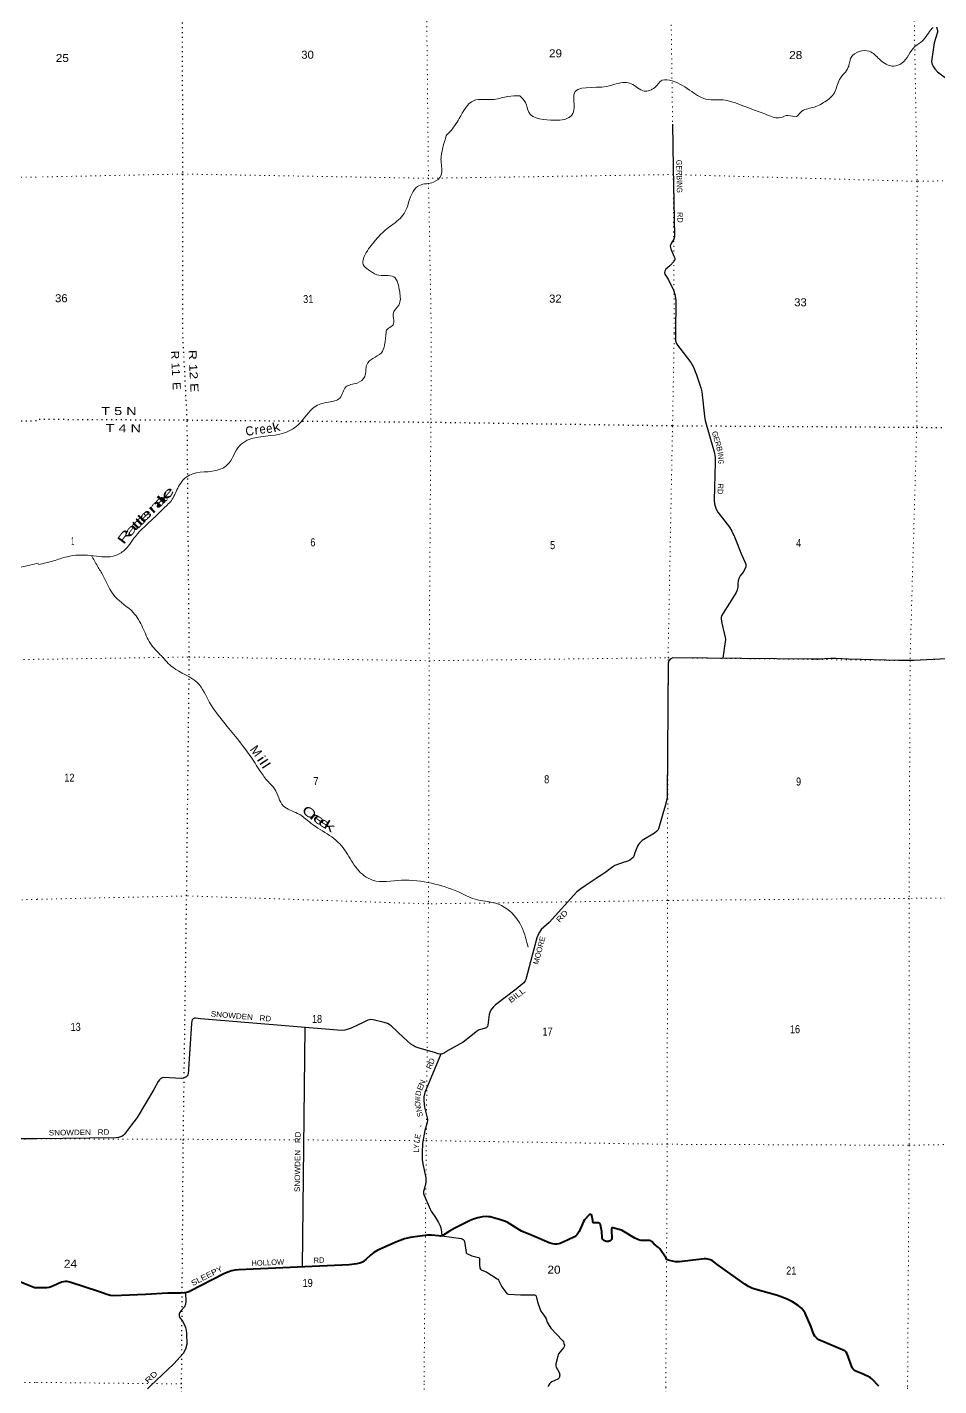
# Model space of a CAD drawing. Header units: feet. Extents: x -256679 to 5, y -731788 to -547785.
# Drawn here: x -95959 to -76032, y -617726 to -588025 of the extents above; entities that cross this region are included whole.
import ezdxf
from ezdxf.enums import TextEntityAlignment as Align

# ---------------------------------------------------------------- set-up
doc = ezdxf.new("R2010")
doc.units = ezdxf.units.FT
doc.header["$LTSCALE"] = 70
doc.linetypes.add('DOTTED', pattern=[1.5, 0.3, -1.2])
for name, color, linetype, lineweight in [('26', 7, 'Continuous', 40), ('29', 7, 'Continuous', 25), ('39', 7, 'Continuous', 13), ('6', 7, 'DOTTED', 25), ('7', 7, 'DOTTED', 13)]:
    doc.layers.add(name, color=color, linetype=linetype, lineweight=lineweight)
for name, color, linetype in [('27', 7, 'Continuous'), ('30', 7, 'Continuous'), ('41', 7, 'Continuous')]:
    doc.layers.add(name, color=color, linetype=linetype)

msp = doc.modelspace()

# ---------------------------------------------------------------- linework, layer by layer
at = {"layer": '26'}
for points in [[(-84921.14, -614443.5), (-85151.16, -614346.73), (-85189.22, -614325.55), (-85463.75, -614151.28), (-85521.74, -614123.76), (-85609.99, -614095.4), (-85841.32, -614034.21), (-85874.07, -614028.63), (-85923.75, -614026.23), (-86003.52, -614034.21), (-86109.87, -614055.5), (-86202.11, -614079.32), (-86279.39, -614108.71), (-86611.75, -614278.99), (-86729.82, -614344.24), (-86848.4, -614425.32), (-86897.68, -614450.52), (-86922.85, -614454.58), (-86965.39, -614449.26), (-87117.81, -614431.03), (-87149.51, -614430.64), (-87207.35, -614435.96), (-87588.9, -614486.51), (-87647.9, -614496.15), (-87711.21, -614513.11), (-87897.83, -614586.62), (-88240.34, -614739.26), (-88295.66, -614763.34), (-88383.92, -614813.76), (-88455.52, -614869.6), (-88554.09, -614968.07), (-88593.97, -614997.33), (-88631.3, -615019.85), (-88684.38, -615042.56), (-88756.17, -615061.19), (-88923.3, -615080.44), (-91341.97, -615188.9), (-91422.11, -615195.9), (-91482.89, -615210.18), (-91538.73, -615226.14), (-91662.06, -615274.36), (-92397.56, -615657.16), (-92441.61, -615675.72), (-92479.99, -615689.08), (-92519.87, -615694.41), (-92609.63, -615700.07), (-92885.74, -615702.68), (-93371.89, -615729.74), (-94071.36, -615755.6), (-94140.17, -615749.43), (-94220.26, -615728.99), (-94378.41, -615672.04), (-95027.24, -615460.27), (-95084.41, -615446.97), (-95127.16, -615445.91), (-95206.72, -615462.93), (-95301.13, -615500.25), (-95436.71, -615561.37), (-95480.59, -615577.34), (-95527.06, -615584.67), (-95777.66, -615587.2)], [(-82250.42, -614626.37), (-82304.35, -614572.68), (-82327.59, -614558.24), (-82357.53, -614552.72), (-82511.68, -614548.66), (-82541.67, -614546.07), (-82564.27, -614541.41), (-82592.86, -614533.43), (-82614.46, -614524.78), (-82677.85, -614495.08), (-82952.29, -614329.85), (-82970.76, -614321.91), (-83157.23, -614274.02), (-83170.19, -614273.35), (-83178.49, -614274.4), (-83182.82, -614280.67), (-83185.15, -614289.98), (-83188.37, -614338.36), (-83180.83, -614482.88), (-83182.04, -614506.19), (-83187.81, -614524.12), (-83199.77, -614540.08), (-83226.36, -614557.38), (-83251.62, -614569.35), (-83267.91, -614572.01), (-83287.96, -614570.37), (-83304.47, -614568.68), (-83320.76, -614564.03), (-83338.37, -614557.37), (-83355.33, -614546.73), (-83366.29, -614538.08), (-83377.93, -614525.45), (-83385.57, -614511.48), (-83390.14, -614496.66), (-83392.22, -614473.56), (-83394.4, -614362.8), (-83395.71, -614351.5), (-83424.02, -614205.82), (-83425.12, -614201.17), (-83426.52, -614197.84), (-83430.75, -614191.04), (-83433.6, -614187.7), (-83437.16, -614184.87), (-83444.63, -614180.55), (-83477.2, -614166.58), (-83491.34, -614161.92), (-83495.75, -614161.1), (-83500.31, -614160.93), (-83506.84, -614161.24), (-83568.94, -614165.25), (-83578.24, -614164.58), (-83584.87, -614161.41), (-83589.54, -614155.94), (-83592.53, -614148.61), (-83597.85, -614110.04), (-83612.81, -614011.6), (-83617.2, -613997.64), (-83628.43, -613986.32), (-83643.05, -613981), (-83663, -613981), (-83675.25, -613985.78), (-83774.67, -614099.39), (-83797.01, -614133.91), (-83896.63, -614351.93), (-83921.57, -614393.39), (-83940.19, -614418.66), (-83958.8, -614438.62), (-83998.46, -614466.05), (-84244.32, -614586.48), (-84276.54, -614600.91), (-84305.79, -614611.56), (-84339.03, -614619.54), (-84384.3, -614626.76), (-84426.77, -614628.85), (-84467.99, -614623.53), (-84525.15, -614608.9), (-84546.42, -614601.14), (-84921.14, -614443.5)], [(-77340, -617733.38), (-77497.18, -617572.59), (-77531.86, -617540.77), (-77682.05, -617471.17), (-77848.25, -617403.6), (-77871.44, -617390.34), (-77891.38, -617377.04), (-77904.68, -617362.4), (-77922.42, -617333.83), (-77972.67, -617212.06), (-78037.06, -617024.38), (-78056.9, -616987.24), (-78068.21, -616975.28), (-78087.2, -616964.54), (-78223.37, -616904.9), (-78651.9, -616722.03), (-78692.41, -616694.57), (-78716.34, -616673.29), (-78740.27, -616644.02), (-78762.17, -616606.38), (-78828.55, -616422.7), (-78954.32, -616135.83), (-78981.25, -616093.35), (-79034.09, -616029.4), (-79109.53, -615971.75), (-79233.52, -615891.05), (-79345.9, -615832.41), (-79558.14, -615754.95), (-80052.61, -615614.19), (-80118.97, -615587.73), (-80190.77, -615555.8), (-80272.91, -615506.78), (-80857.96, -615088.47), (-80981.82, -614997.06), (-81006.23, -614980.9), (-81049.63, -614962.47), (-81078.88, -614954.49), (-81116.1, -614951.83), (-81160.34, -614953.27), (-81702.42, -615017.01), (-81732.45, -615018.48), (-81770.22, -615015.68), (-81788.17, -615013.02), (-81918.8, -614985.08), (-81945.72, -614978.43), (-81964.65, -614969.05), (-81981.61, -614954.48), (-81994.58, -614937.19), (-82131.17, -614731.64), (-82141.82, -614719.68), (-82156.78, -614704.38), (-82250.42, -614626.37)], [(-97748.54, -614903.4), (-97376.59, -614968.47), (-97338.83, -614979.27), (-97319.05, -614988.26), (-97299.27, -615004.46), (-97245.04, -615070.11), (-97155.43, -615169.98), (-97117.43, -615197.08), (-97090.7, -615207.76), (-97069.13, -615213.15), (-96973.37, -615221.88), (-96596.25, -615229.35), (-96554.96, -615236.08), (-96520.73, -615249.14), (-96433.05, -615290.84), (-96169.22, -615421.85), (-96133.26, -615439.84), (-96031.39, -615479.38), (-95777.66, -615587.2)]]:
    msp.add_lwpolyline(points, dxfattribs=at)
at = {"layer": '29'}
msp.add_line((-89886.06, -609893.63), (-89945.77, -615126.29), dxfattribs=at)
for points in [[(-76085.19, -588014.6), (-76061.54, -588093.69), (-76059.53, -588135.63), (-76130.39, -588368.88), (-76192.59, -588774.07), (-76180.49, -588839.8), (-76151.16, -588894.82), (-76118.18, -588938.83), (-76058.94, -588997.23), (-75747.45, -589234.07)], [(-81849.94, -590147.43), (-81835.8, -591095.06), (-81808.51, -592591.71), (-81822.07, -592658.35), (-81885.48, -592753.08), (-81905.62, -592809.47), (-81892.25, -592869.57), (-81823.93, -593030.14), (-81804.84, -593075.82), (-81801.18, -593101.5), (-81819.08, -593140.12), (-81910.11, -593241.2), (-81999.1, -593314.21), (-82019.31, -593358.1), (-82024.76, -593391.23), (-82017.43, -593420.57), (-81949.14, -593532.67), (-81829.67, -593773.68), (-81801.18, -593868.01), (-81781.99, -593996.02), (-81785.06, -594712.43)], [(-81785.06, -594712.43), (-81784.63, -594879.32), (-81777.82, -594906.6), (-81768.27, -594939.34), (-81742.38, -594977.53), (-81691.67, -595041.49), (-81448.83, -595356.06), (-81390.68, -595460.38), (-81331.56, -595625.35), (-81233.92, -595910.51), (-81215.33, -595996.66), (-81150.76, -596527.04), (-81135.72, -596621.7), (-81066.31, -596876.5), (-80942.7, -597307.91), (-80923.11, -597421.82), (-80921, -597532.22), (-80941.57, -598368.32), (-80932.66, -598447.55), (-80919.03, -598499.38), (-80897.22, -598564.86), (-80864.18, -598625.2), (-80609.46, -598951.9), (-80555.06, -599042.26), (-80497.62, -599165.11), (-80341.57, -599554.84), (-80270.17, -599710.62), (-80253.81, -599765.18), (-80247, -599795.21), (-80253.81, -599822.47), (-80264.71, -599857.93), (-80309.52, -599941.31), (-80376.49, -600016.16), (-80398.77, -600060.45), (-80417.39, -600122.55), (-80424.11, -600190.24), (-80428.29, -600267.13), (-80440.57, -600327.17), (-80462.37, -600384.44), (-80604.5, -600614.58), (-80748.63, -600837.29), (-80778.62, -600894.57), (-80785.75, -600926.86), (-80789.52, -600960.05), (-80773.04, -601053.04), (-80702.21, -601363.87), (-80695.47, -601410.17), (-80705.65, -601503.89), (-80750.51, -601820.58)], [(-71533.56, -601611.23), (-76586.98, -601870.94), (-76903.69, -601866.89), (-78004.03, -601839.42), (-78278.64, -601822.78), (-78395.82, -601825.79), (-78534.04, -601836.31), (-78615.47, -601843.5), (-78821.92, -601838.15), (-81842.76, -601810.63), (-81857.95, -601816.01), (-81877.48, -601825.03), (-81904.25, -601842.91), (-81932.25, -601875.24), (-81949.49, -601930.2), (-81969.93, -604848.84), (-81978.89, -604908.95), (-82011.24, -605045.16), (-82160.72, -605549.69), (-82171.94, -605575.63), (-82194.48, -605604.18), (-82245.51, -605645.43), (-82515.23, -605807.87), (-82541.32, -605826.06), (-82576.07, -605862.74), (-82594.85, -605889.05), (-82616.12, -605925.88), (-82673.17, -606073.95), (-82694.76, -606143.85), (-82713.54, -606173.16), (-82746.17, -606207.88), (-82783.4, -606235.54), (-82826.96, -606255.09), (-82906.98, -606279.06), (-83110.9, -606349.79), (-83160.48, -606378.35), (-83331.44, -606515.03), (-83394.84, -606558.74), (-83510.91, -606630.87)], [(-83510.91, -606630.87), (-83522.64, -606638.16), (-83760.17, -606795.1), (-83857.56, -606859.39), (-83943.44, -606930.32), (-84547.14, -607600.5), (-84720.34, -607751.76), (-84745.45, -607786.9), (-84772.49, -607828.99), (-84815.68, -607931.68), (-84885.37, -608177.96), (-85061.91, -608842.8), (-85071.45, -608869.24), (-85087.98, -608894.8), (-85104.5, -608915.84), (-85136.72, -608944.62), (-85273.7, -609052.06), (-85724.89, -609396.18), (-85769.28, -609441.23), (-85806.84, -609490.83), (-85836.89, -609540.44), (-85860.54, -609611.95), (-85888.05, -609844.46), (-85897.73, -609870.4), (-85908.25, -609885.43), (-85920.27, -609898.96), (-85942.59, -609910.31), (-86078.01, -609945.56), (-86096.04, -609951.57), (-86117.32, -609963.34), (-86119.34, -609965.33), (-86147.12, -609986.15), (-86262.41, -610084.77), (-86431.62, -610216.07), (-86754.81, -610398.79), (-86846.46, -610452.9), (-86881.01, -610469.44), (-86917.07, -610475.45), (-86941.1, -610473.95), (-86972.65, -610466.43), (-87054.45, -610438.72), (-87392.56, -610343.91), (-87476.65, -610313.63), (-87523.26, -610288.29), (-87571.33, -610253.72), (-87735.98, -610109.36), (-88001.01, -609859.85), (-88044.58, -609829.79), (-88084.92, -609808.22), (-88158.76, -609783.19), (-88395.37, -609726.81), (-88449.22, -609719.61), (-88479.5, -609722.3), (-88511.05, -609731.32), (-88618, -609782.71), (-88875.36, -609905.42), (-88943.72, -609932.76), (-89015.96, -609948.64), (-89086.44, -609956.81), (-89178.36, -609953.61), (-92173.05, -609699.78)], [(-92173.05, -609699.78), (-92277.92, -609690.89), (-92301.43, -609690.74), (-92317.2, -609696.75), (-92331.48, -609706.52), (-92344.26, -609720.55), (-92357.02, -609747.11), (-92366.86, -609808.66), (-92441.89, -610911.46), (-92446.04, -610926.78), (-92459.93, -610947.45), (-92476.08, -610965.12), (-92491.11, -610976.39), (-92498.62, -610981.65), (-92516.65, -610992.93), (-92545.19, -611002.7), (-92567.73, -611004.95), (-92588.82, -611006.79), (-92983.6, -610984.19), (-93005.27, -610989.54), (-93033.81, -611009.08), (-93063.86, -611037.64), (-93096.43, -611075.73), (-93193.74, -611251.63), (-93554.37, -611861.12), (-93575.41, -611889.23), (-93675.63, -612018.81), (-93830.8, -612222.95), (-93863.54, -612256.3), (-93887.89, -612272.55), (-93919.86, -612286.03), (-93963, -612301.11), (-94016.2, -612305.47), (-95764.2, -612326.82)], [(-86914.11, -610474.96), (-87267.17, -611311.37), (-87288.95, -611411.07), (-87291.71, -611499.6), (-87273.2, -611631.31), (-87211.28, -611895.17), (-87205.83, -611927.91), (-87212.64, -611968.05), (-87264.47, -612145.59), (-87315.29, -612419.18), (-87327.15, -612631.74), (-87324.98, -612779.22), (-87313.52, -612871.81), (-87244, -613177.34), (-87241.68, -613240.24), (-87246.73, -613281.01), (-87277.39, -613405.94), (-87293.07, -613477.43), (-87293.07, -613523.8), (-87288.83, -613545.88), (-87152.67, -613867.53), (-87130.54, -613911.61), (-87035.89, -614046.62), (-86964.56, -614156.7), (-86933.72, -614227.72), (-86918.89, -614274), (-86905.05, -614358.06), (-86893.12, -614448.19)], [(-95764.2, -612326.82), (-96425.76, -612329.99), (-96445.66, -612335.31), (-96466.44, -612346.65), (-96481.55, -612359.89), (-96498.04, -612385.87), (-96509.89, -612426.04), (-96518.42, -612504.13), (-96530.71, -614570.07), (-96538.23, -614623.4), (-96544.84, -614648.92), (-96559.05, -614668.24), (-96583.56, -614686.72), (-96609.07, -614699.01), (-96637.4, -614708.46), (-96681.37, -614717.9), (-96679.37, -614717.91), (-97715.4, -614898.33), (-97748.54, -614903.4)], [(-86893.12, -614448.19), (-86475.85, -614503.16), (-86451.32, -614511.34), (-86428.63, -614524.94), (-86410.42, -614546.81), (-86391.53, -614613.35), (-86366.8, -614811.43), (-86360.67, -614820.98), (-86351.74, -614829.83), (-86236.23, -614881.02), (-86094.85, -614920.55), (-86079.85, -614928.73), (-86074.4, -614935.55), (-86072.84, -614944.69), (-86072.13, -615070.75), (-86064.17, -615156.52), (-86053.2, -615174.98), (-86036.91, -615190.62), (-85913.87, -615244.41), (-85682.48, -615387.04), (-85670.22, -615397.95), (-85659.53, -615413.05), (-85581.04, -615561.9), (-85561.85, -615593.02), (-85474.61, -615707.59), (-85459.61, -615718.51), (-85446.65, -615723.32), (-85176.71, -615736.05), (-84907.52, -615734.87), (-84872.08, -615738.97), (-84856.7, -615743.29), (-84840.73, -615753.97), (-84832.55, -615767.61), (-84802.21, -615891.89), (-84744.62, -616060.88), (-84730.25, -616092.7), (-84663.18, -616185)], [(-92496.32, -615702.05), (-92492.16, -615872.58), (-92496.78, -615942.13), (-92519.42, -615998.07), (-92602.31, -616089.12), (-92633.93, -616148.11), (-92635.45, -616198.83), (-92620.3, -616238.13), (-92572.48, -616301.5), (-92535.78, -616363.62), (-92500.34, -616448.19), (-92486.58, -616508.45), (-92473.07, -616584.59), (-92471.74, -616816.72), (-92494.88, -616925.59), (-92547.86, -617022.02), (-92750.21, -617246.06), (-93265.26, -617725.04), (-93327.78, -617793.1)], [(-84663.18, -616185), (-84633.59, -616225.72), (-84617.17, -616258.66), (-84592.71, -616336.18), (-84573.55, -616373.24), (-84510.03, -616467.06), (-84256.67, -616731.73), (-84236.16, -616767.45), (-84225.25, -616798.82), (-84217.07, -616834.28), (-84215.71, -616850.65), (-84219.8, -616868.38), (-84232.35, -616896.03), (-84341.8, -617027.98), (-84353.97, -617050.86), (-84360.89, -617074.36), (-84403.83, -617248.95), (-84403.83, -617276.23), (-84402.4, -617286.46), (-84394.29, -617317.15), (-84335.78, -617423.19), (-84323.4, -617453.56), (-84320.67, -617471.29), (-84319.31, -617494.48), (-84320.67, -617512.21), (-84326.13, -617536.76), (-84330.22, -617551.76), (-84342.48, -617569.5), (-84361.43, -617582.99), (-84494.04, -617639.67), (-84521.74, -617659.53), (-84542.19, -617685.44), (-84562.64, -617719.54), (-84575.18, -617748.89)]]:
    msp.add_lwpolyline(points, dxfattribs=at)
at = {"layer": '39'}
for points in [[(-76154.93, -588028.71), (-76175.34, -588048.83), (-76397.58, -588330.32), (-76553.92, -588447.06), (-76842.23, -588815.01), (-77014.75, -588875.56), (-77328.22, -588727.57), (-77553.42, -588551.3), (-77946.6, -588684.54), (-77984.49, -588805.08), (-78010.39, -588901.49), (-78202.55, -589170.89), (-78314.37, -589458.2), (-78520.73, -589653.33), (-78787.45, -589782.32), (-79050.22, -589883.19), (-79144.37, -589979.74), (-79327.11, -589951.97), (-79483.58, -590002.45), (-79788.85, -589938.77), (-80122.34, -589816.92), (-80841.44, -589609.45), (-81074.31, -589607.87), (-81434.01, -589433.86), (-81862.08, -589197.75), (-82076.91, -589186.1), (-82241.2, -589341), (-82471.89, -589421.73), (-82759.28, -589261.65), (-82889.83, -589233.78), (-83291.14, -589320.86), (-84009.43, -589500.88), (-84011.22, -589607.29), (-84054.68, -589944.67), (-84207.05, -590039.31), (-84433.86, -590057.8), (-84994.3, -589884.17), (-85069.01, -589671.49), (-85191.77, -589525.15)], [(-85191.77, -589525.15), (-85454.72, -589537.69), (-85749.69, -589602.48), (-86199.3, -589631.42), (-86515.66, -590023.52), (-86719.82, -590313.01), (-86803.96, -590397.49)], [(-86793.94, -590387.43), (-86873.67, -590658.62), (-86913.21, -590953.83), (-86912.57, -591261.01), (-87074.86, -591413.9), (-87385.87, -591484.75), (-87520.1, -591613.49), (-87717.83, -592097.72), (-87996.33, -592357.23), (-88254.83, -592578.56), (-88409.02, -592761.55), (-88607.09, -593083.15), (-88614.85, -593213.67), (-88496.18, -593325.88), (-88317.29, -593435.98), (-87943.8, -593483.47), (-87816.66, -593808.49), (-87836.13, -594099.64), (-87960.2, -594288.6), (-87941.73, -594481.31), (-87999.76, -594569.75), (-88101.97, -594650.25), (-88113.35, -594690.17)], [(-88113.35, -594690.17), (-88146.13, -594976.23), (-88221.23, -595148.35), (-88404.26, -595265.72), (-88537.32, -595407.44), (-88576.78, -595660.01), (-88747.94, -595805.53), (-88994.93, -595890.45), (-89124.53, -596132.49), (-89369.53, -596219.43), (-89684.82, -596332.07), (-90005.44, -596687.43), (-90337.28, -596894.27), (-91147.89, -597056.36), (-91320.93, -597177.8), (-91549.48, -597555.73), (-91752.68, -597695.06), (-92412.75, -597817.85), (-92650.61, -598065.33), (-92788.44, -598345.45), (-92971.91, -598543.06), (-93195.57, -598760.52), (-93592.59, -599157.59), (-93854.9, -599477.16), (-94082, -599590.28), (-94570.95, -599573.57), (-95088.2, -599600.84), (-95385.33, -599691.51), (-95710.46, -599771.99)], [(-94553.09, -599576.32), (-94421.91, -599807.1), (-94298.79, -600016.42), (-94042.72, -600469.21), (-93641.78, -600818.47), (-93435.14, -601148.62), (-93264.68, -601496.62), (-93025.67, -601770.77), (-92776.5, -602018.89), (-92235.2, -602356.88), (-91970.99, -602787.65), (-91658.69, -603220.69), (-91093.44, -603944), (-90864.84, -604288.31), (-90691.73, -604517.96), (-90552.29, -604675.2), (-90357.93, -605051.43), (-90048.15, -605211.6), (-89706.8, -605464.24), (-89297.37, -605727.28), (-88986.52, -606057.99), (-88742.04, -606432.48), (-88410.64, -606671.02), (-87777.31, -606674.47), (-87120.27, -606740.25), (-86534.06, -606930.02), (-86168.16, -607090.5), (-85717.67, -607177.22), (-85274.44, -607490.6), (-85064.37, -607925.09), (-85007.27, -608139.57)], [(-95711.14, -599739.96), (-96087.77, -599827.41), (-96357.04, -599902.71), (-96697.9, -600127.66), (-97023.77, -600252.48), (-97293.08, -600331.79), (-97426.11, -600410.58), (-97499.22, -600510.07), (-97633.44, -600504.6), (-97917.91, -600286.91), (-98098.34, -600292.98), (-98320.41, -600461.05), (-98719.32, -600679.35), (-98848.65, -600790.26), (-99042.44, -600934.58), (-99626.21, -601203.02), (-100050.57, -601358.87), (-100269.28, -601593.17), (-100511.73, -601797.12), (-100637.66, -601970.25), (-100973.7, -602111.01), (-101512.69, -602307.73), (-101713.19, -602317.59), (-101872.15, -602384.06), (-102073.62, -602494.19), (-102243.78, -602474.3), (-102410.91, -602556.72), (-102599.72, -602600.81), (-102998.31, -602578.43), (-103147.66, -602687.12), (-103442.86, -602956.69), (-103784.9, -603303.97), (-104026.17, -603592.17), (-104302.26, -603958.22), (-104541.19, -604418.94), (-104713.24, -604595.57), (-104955.64, -604793.51), (-104996.25, -605055.81), (-105016.13, -605246.13), (-105133.77, -605391.27), (-105472.43, -605596.18), (-105574.31, -605769.57), (-105634.8, -605935.7)]]:
    msp.add_spline(points, degree=3, dxfattribs=at)
at = {"layer": '6'}
for points in [[(-92581.28, -549001.54), (-92588.82, -553982.01), (-92597.83, -559306.52), (-92590.76, -564643.05), (-92577.66, -569981.57), (-92550.6, -575277.9), (-92577.68, -580600.44), (-92578.66, -585926.94), (-92561.61, -591235.34), (-92560.49, -594671.93)], [(-92447.84, -640329.64), (-92532.32, -639020.86), (-92570.56, -633709.51), (-92638.41, -628389.34), (-92628.95, -623004.71), (-92589.98, -618089.69), (-92583.76, -617684.47), (-92546.57, -612362.19), (-92473.18, -607016.02), (-92414.5, -601794.16), (-92460.26, -596611.86), (-92560.49, -594671.93)], [(-125905.27, -596288.19), (-124141.49, -596265.45), (-123951.28, -596289.65), (-118829.92, -596353.14), (-118601.43, -596357.71), (-113567.89, -596497.84), (-113366.52, -596494.68), (-108287.86, -596619.87), (-108137.55, -596623.57), (-103111.73, -596617.78), (-102967.4, -596619.4), (-97823.52, -596635.01), (-97667.78, -596640.55), (-95699.41, -596626.12)], [(-95699.28, -596594.6), (-92460.26, -596611.86), (-87135.18, -596658.93), (-81852.34, -596735.87), (-76515.17, -596770.97), (-71234.21, -596823.83), (-68872.76, -596831.3)]]:
    msp.add_lwpolyline(points, dxfattribs=at)
at = {"layer": '7'}
msp.add_line((-92583.76, -617684.47), (-95786.17, -617650.71), dxfattribs=at)
for points in [[(-87383.06, -549021.34), (-87495.36, -553984.76), (-87470.73, -559333.16), (-87284.52, -564629.81), (-87222.45, -569985.58), (-87264.79, -575362.47), (-87187.57, -580644.66), (-87244.68, -586005.4), (-87187.46, -591327.78), (-87124.96, -594692.98)], [(-81815.38, -594715.51), (-81835.63, -591247.43), (-81908.87, -586001.53), (-81867.69, -580701.05), (-81973.14, -575360.7), (-81920.72, -569987.8), (-82173.97, -564690), (-82180.95, -559341.96), (-82199.47, -554026.17), (-82183.36, -549040.39)], [(-76819.79, -549058.81), (-76821.76, -554074.32), (-76750.05, -559472.23), (-76693.58, -564707.95), (-76592.18, -570030.25), (-76697.59, -575338.87), (-76554.02, -580671.13), (-76601.18, -585991.69), (-76507.65, -591394.31), (-76517, -594730.41)], [(-127568.61, -590962.89), (-124124.49, -591002.19), (-118815.9, -591056.4), (-113539.08, -591141.01), (-108297.96, -591264.12), (-103051.37, -591188.4), (-97776.01, -591315.2), (-95677.43, -591299.34)], [(-63785.06, -591410.91), (-66008.6, -591421.03), (-71216.17, -591308.21), (-76507.65, -591394.31), (-81834.52, -591246.33), (-87187.46, -591327.78), (-92561.61, -591235.34), (-95677.43, -591299.34)], [(-87124.96, -594692.98), (-87135.18, -596658.93), (-87171.78, -601874.89), (-87186.74, -607165.2), (-87235.28, -612365.05), (-87284.46, -617683.26), (-87293.92, -623065.88), (-87310.91, -628360.19), (-87058.56, -633879.55), (-87130.76, -639031.65), (-87222.3, -640349.82)], [(-81822.49, -633903.23), (-81822.34, -633819.18), (-81995.79, -628314.7), (-82026.48, -623026.38), (-81999.64, -617762.21), (-81968.5, -612445.91), (-81963.34, -607115.42), (-81950.3, -601809.06), (-81852.34, -596735.87), (-81815.38, -594715.51)], [(-76517, -594730.41), (-76515.17, -596770.97), (-76660.49, -601873.06), (-76679.84, -607069.99), (-76681.35, -612466.7), (-76714.35, -617771.21), (-76712.79, -620672.72)], [(-127627.16, -601602.73), (-123947.27, -601585.1), (-118657.27, -601624.4), (-113446.65, -601785.17), (-108164.48, -601804.33), (-102990.25, -601792.19), (-97716.64, -601867.42), (-95720.94, -601843.88)], [(-95720.94, -601844.15), (-92414.5, -601794.16), (-87171.78, -601874.89), (-81950.3, -601809.06), (-76661.38, -601871.98), (-71482.91, -601609.3), (-66020.96, -601550.79), (-63813.66, -601810.26)], [(-95742.6, -607093.56), (-97726.28, -607124.6), (-103070.36, -607080.68), (-108314.35, -607051.92), (-113574.64, -607049.05), (-118724.02, -606981.24), (-123955.47, -606900.47), (-127656.67, -606965.52)], [(-63828.48, -607195.72), (-66094.92, -607001.28), (-71466.52, -607030.18), (-76679.84, -607069.99), (-81963.34, -607115.42), (-87184.87, -607189.29), (-92473.18, -607016.02), (-95742.59, -607090.91)], [(-127685.58, -612220.03), (-123919.96, -612254.44), (-118660.05, -612295.41), (-113482.7, -612373.57), (-108218.11, -612346.4), (-103095.98, -612331.67), (-97800.05, -612379.06), (-95764.2, -612326.82)], [(-95764.2, -612326.82), (-92550.44, -612336.08), (-87235.28, -612365.05), (-81968.5, -612445.91), (-76681.35, -612466.7), (-71469.73, -612370.71), (-66074.67, -612450.27), (-63843.2, -612545.09)], [(-95786.18, -617654.03), (-97911.88, -617631.09), (-102941.21, -617586.68), (-103123.6, -617582.63), (-108252.1, -617633.39), (-113500.99, -617694.84), (-118628.47, -617641.31), (-123888.19, -617584.24)]]:
    msp.add_lwpolyline(points, dxfattribs=at)

# ---------------------------------------------------------------- texts
at = {"layer": '27'}
for s, rotation, width, p in [('SLEEPY', 27.495, 1.2, (-92337.9, -615546.86)), ('RD', 2.568, 0.9, (-89695.85, -615046.16))]:
    msp.add_text(s, height=120, rotation=rotation, dxfattribs=dict(at, width=width)).set_placement(p)
msp.add_text('HOLLOW', height=120, rotation=2.568, dxfattribs=at).set_placement((-91056.45, -615107.18))
at = {"layer": '30'}
for s, rotation, width, p in [('GERBING', 270.855, 0.95, (-81768.35, -590923.76)), ('RD', 271.045, 0.8, (-81748.05, -592067.97)), ('RD', 268.591, 0.85, (-80860.89, -597999.92)), ('RD', 47.987, 1.25, (-84320.61, -607607.62)), ('BILL', 37.333, 1.25, (-85385.36, -609364.96)), ('SNOWDEN   RD', 355.155, 1.1, (-91948.9, -609651.12)), ('SNOWDEN   RD', 0.7, 1.1, (-95485.46, -612253.41)), ('SNOWDEN   RD', 89.346, 1.1, (-89997.11, -613490.28)), ('RD', 42.922, 1.3, (-93316.47, -617682.24))]:
    msp.add_text(s, height=120, rotation=rotation, dxfattribs=dict(at, width=width)).set_placement(p)
for s, rotation, width, p in [('G', 285.988, 0.9, (-80976.4, -596936.18)), ('R', 285.988, 0.95, (-80914.95, -597150.65)), ('N', 277.758, 0.8, (-80855.97, -597421.13)), ('G', 271.095, 0.6, (-80851.04, -597529.15)), ('D', 67.115, 1.1, (-87064.74, -610651.81)), ('R', 67.115, 1.1, (-87109.22, -610757.19)), ('E', 67.115, 1.15, (-87308.83, -611225.65)), ('N', 67.115, 1.1, (-87268.52, -611125.05)), ('O', 98, 0.75, (-87364.71, -611559.94)), ('W', 90.214, 0.6, (-87362.61, -611458.14)), ('D', 77.677, 0.85, (-87347.71, -611341.57)), ('N', 103.207, 0.9, (-87342.07, -611664.24)), ('S', 103.207, 0.95, (-87317.99, -611780.38)), ('E', 79.477, 0.9, (-87365.71, -612283.24)), ('L', 86.806, 0.85, (-87395.83, -612585.02)), ('Y', 86.806, 0.75, (-87391.73, -612496.41))]:
    msp.add_text(s, height=120, rotation=rotation, dxfattribs=dict(at, width=width)).set_placement(p, align=Align.CENTER)
for s, rotation, p in [('E', 285.988, (-80945.02, -597045.7)), ('B', 285.988, (-80883.44, -597260.61)), ('I', 279.758, (-80864.75, -597343.8)), ('-', 79.726, (-87307.62, -612057.3)), ('L', 79.477, (-87381.78, -612384.31))]:
    msp.add_text(s, height=120, rotation=rotation, dxfattribs=at).set_placement(p, align=Align.CENTER)
msp.add_text('MOORE', height=120, rotation=75.129, dxfattribs=at).set_placement((-84789.57, -608525.44))
at = {"layer": '41'}
for s, rotation, width, p in [('k', 13.74, 1.2, (-90492.17, -596861.84)), ('C', 11.099, 0.95, (-91077.64, -596949.01)), ('e', 7.606, 0.9, (-90802.95, -596906.43)), ('e', 7.606, 0.9, (-90654.6, -596893.23)), ('k', 45.84, 2.25, (-92898.13, -598366.62)), ('e', 48.41, 1.9, (-92817.34, -598272.55)), ('n', 44.229, 2.1, (-93106.24, -598567.37)), ('a', 44.161, 2.1, (-92996.36, -598460.6)), ('t', 45.183, 2, (-93439, -598899.39)), ('l', 45.183, 1.85, (-93382.96, -598847.3)), ('e', 44.824, 2.05, (-93315.46, -598768.12)), ('R', 53.042, 1.65, (-93753.97, -599221.37)), ('a', 48.711, 2, (-93622.65, -599079.05)), ('t', 45.183, 2, (-93512, -598972.81)), ('i', 303.831, 1.45, (-90924.57, -604070.26)), ('l', 303.333, 1.35, (-90872.49, -604143.69)), ('l', 303.333, 1.35, (-90818.46, -604222.4)), ('C', 323.353, 1.5, (-89857.51, -605266.17)), ('r', 323.635, 1.9, (-89736.74, -605355.27)), ('e', 323.635, 1.7, (-89633.25, -605426)), ('e', 326.759, 1.6, (-89516.03, -605502.82)), ('k', 328.681, 1.7, (-89401.16, -605574.64))]:
    msp.add_text(s, height=200, rotation=rotation, dxfattribs=dict(at, width=width)).set_placement(p, align=Align.CENTER)
for s, rotation, p in [('r', 6.001, (-90934.72, -596927.61)), ('s', 44.824, (-93278.39, -598735.55)), ('M', 307.242, (-91033.59, -603907.06))]:
    msp.add_text(s, height=200, rotation=rotation, dxfattribs=at).set_placement(p, align=Align.CENTER)
at = {"layer": '6'}
for s, rotation, width, p in [('R 11  E', 272.958, 1.1, (-92818.3, -595102.54)), ('R 12 E', 272.958, 1.3, (-92434.11, -595083.8)), (' T 5 N', 359.695, 1.35, (-94426.77, -596501.38)), ('T 4 N', 359.695, 1.35, (-94243.53, -596877.29))]:
    msp.add_text(s, height=175, rotation=rotation, dxfattribs=dict(at, width=width)).set_placement(p)
at = {"layer": '7'}
for s, width, p in [('25', 1.1, (-95333.71, -588786.17)), ('30', 1.05, (-89966.9, -588714.84)), ('29', 1.1, (-84553.51, -588683.5)), ('28', 1.1, (-79303.41, -588721.53)), ('36', 1.05, (-95348.41, -594037.89)), ('31', 0.85, (-89926.15, -594055.58)), ('32', 1.05, (-84549.98, -594045.62)), ('33', 1.05, (-79192.52, -594126.64)), ('1', 0.4, (-94995.66, -599347.02)), ('6', 0.85, (-89769.12, -599373.54)), ('5', 0.85, (-84528.37, -599435.11)), ('4', 0.85, (-79151.72, -599390.43)), ('12', 0.85, (-95146.25, -604518.22)), ('7', 0.85, (-89703.37, -604593.94)), ('8', 0.85, (-84658.11, -604553.31)), ('9', 0.85, (-79152.66, -604603.37)), ('18', 0.85, (-89733.76, -609793.58)), ('13', 0.85, (-95009.75, -609965.84)), ('17', 0.85, (-84694.34, -610068.19)), ('16', 0.85, (-79286.55, -610017.42)), ('24', 1.1, (-95156.39, -615145.09)), ('20', 1.1, (-84586.59, -615274.91)), ('21', 0.85, (-79367.26, -615293.77)), ('19', 0.85, (-89938.5, -615563.92))]:
    msp.add_text(s, height=175, dxfattribs=dict(at, width=width)).set_placement(p)

doc.saveas('drawing.dxf')
